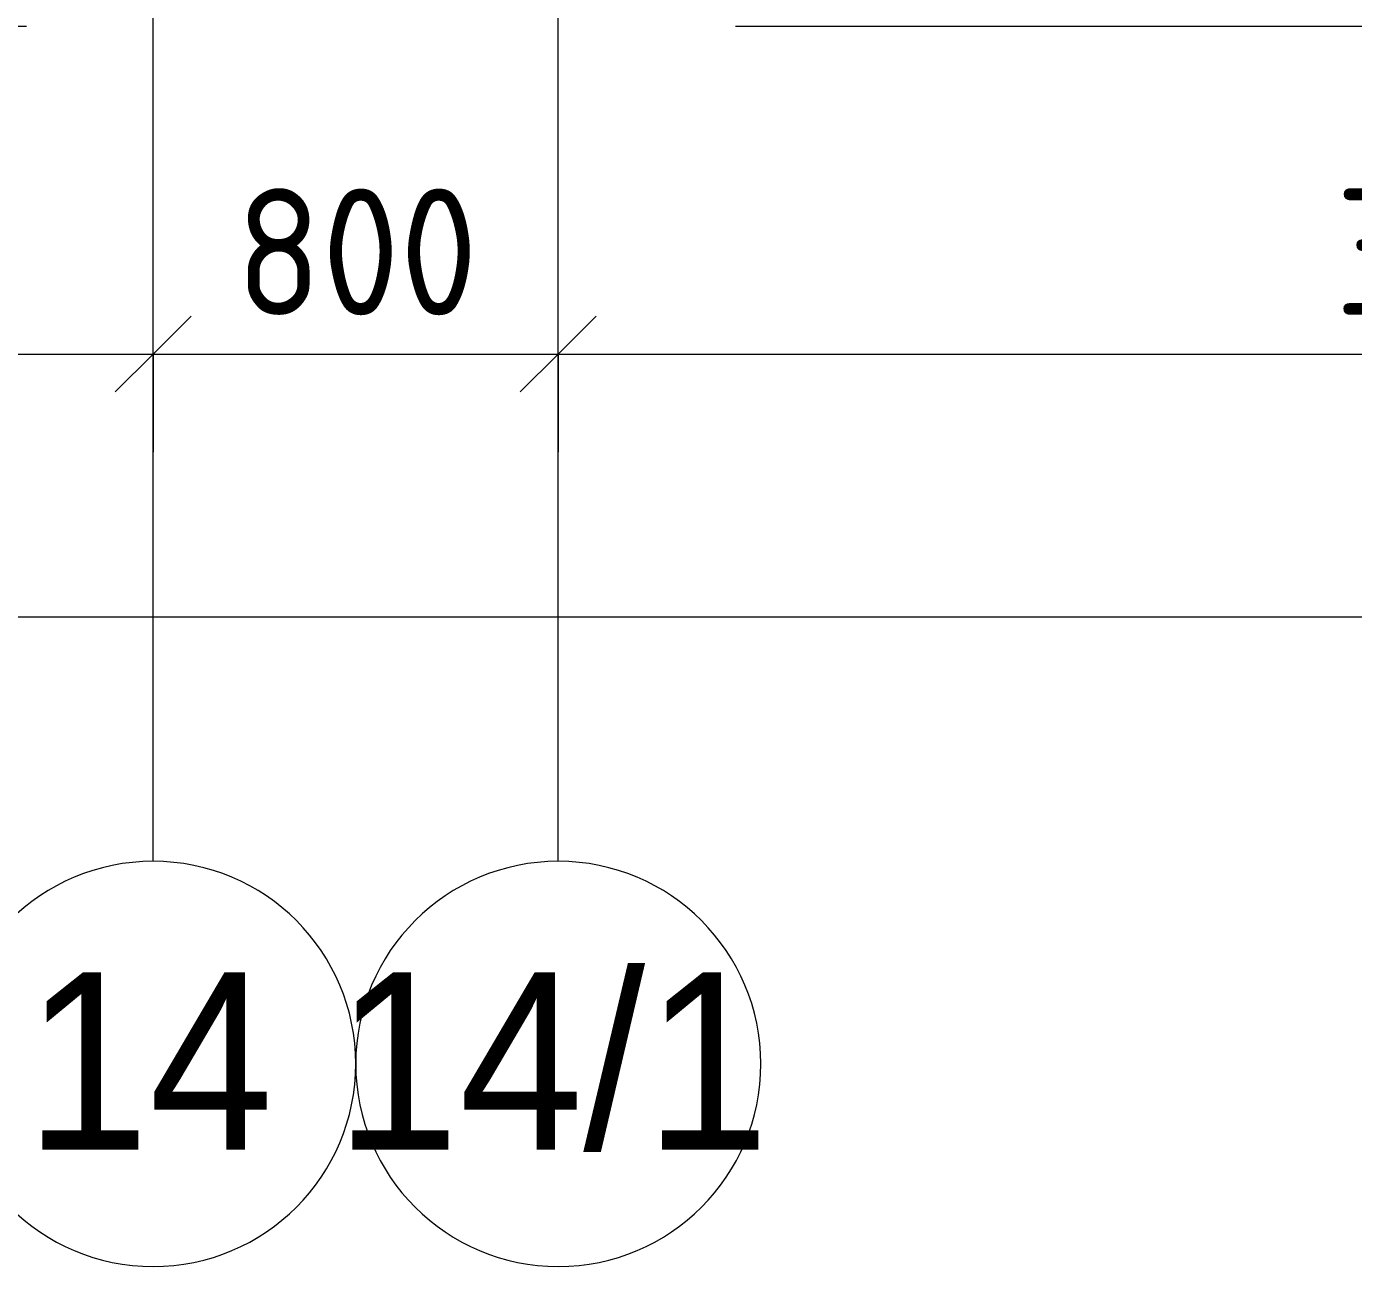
# Model space of a CAD drawing. Header units: millimetres. Extents: x 315 to 209858, y -8553 to 29000.
# Drawn here: x 17543 to 20163, y -2706 to -258 of the extents above; entities that cross this region are included whole.
import ezdxf

# ---------------------------------------------------------------- set-up
doc = ezdxf.new("R2010")
doc.units = ezdxf.units.MM
for name, color, linetype, lineweight in [('A-ANNO-DIMS', 7, 'Continuous', 9), ('A-ANNO-DIMS-100', 7, 'Continuous', 9), ('A-WALL', 7, 'Continuous', 9), ('Оси', 7, 'Continuous', 9), ('Оси-1', 7, 'Continuous', 20)]:
    doc.layers.add(name, color=color, linetype=linetype, lineweight=lineweight)
doc.styles.add('Arial', font='arial.ttf', dxfattribs={"width": 0.9, "height": 350})
doc.styles.add('ISOCPEUR_2', font='isocpeur.ttf', dxfattribs={"width": 0.9, "height": 250})
doc.dimstyles.new('ISO-2_5_0_9К_БОЛЬШОЙ', dxfattribs={"dimscale": 304.8, "dimtxt": 248.995294, "dimasz": 0.492126, "dimexe": 0.393701, "dimexo": 0.984252, "dimgap": 0, "dimtad": 1, "dimdec": 0, "dimrnd": 10, "dimzin": 0, "dimdsep": 46, "dimtxsty": 'ISOCPEUR_2', "dimblk1": 'OBLIQUE', "dimblk2": 'OBLIQUE', "dimsah": 1, "dimcen": 0.09, "dimdle": 0.393701, "dimazin": 0, "dimtfac": 1, "dimtdec": 4, "dimtix": 1, "dimtmove": 0, "dimatfit": 3, "dimfxl": 1, "dimtvp": 1, "dimtolj": 1, "dimtzin": 0, "dimarcsym": 2})
doc.dimstyles.new('ISO-2_5_0_9К_БОЛЬШОЙ_округление', dxfattribs={"dimscale": 304.8, "dimtxt": 248.995294, "dimasz": 0.492126, "dimexe": 0.393701, "dimexo": 0, "dimgap": 0, "dimtad": 1, "dimdec": 0, "dimrnd": 10, "dimzin": 0, "dimdsep": 46, "dimtxsty": 'ISOCPEUR_2', "dimblk1": 'OBLIQUE', "dimblk2": 'OBLIQUE', "dimsah": 1, "dimcen": 0.09, "dimdle": 0.393701, "dimazin": 0, "dimtfac": 1, "dimtdec": 4, "dimtix": 1, "dimtmove": 0, "dimatfit": 3, "dimfxl": 1, "dimtvp": 1, "dimtolj": 1, "dimtzin": 0, "dimarcsym": 2})

# ---------------------------------------------------------------- blocks, each defined once
blk = doc.blocks.new('Ось сетки - D8-29747960-План устройствa полов 2 этажа в осях 12-23')
at = {"layer": 'Оси-1'}
for start, end in [(360, 180), (180, 360)]:
    blk.add_arc((0, 0), 4, start, end, dxfattribs=at)
blk = doc.blocks.new('DIMBLOCK17-План устройствa полов 2 этажа в осях 12-23')
at = {"layer": 'A-ANNO-DIMS-100'}
for p, q in [((13292.8, -1098.6), (13292.8, -784.6)), ((17792.8, -1098.6), (17792.8, -784.6)), ((13292.8, -904.6), (17792.8, -904.6)), ((13292.8, -904.6), (13292.8, -1098.6)), ((17792.8, -904.6), (17792.8, -1098.6))]:
    blk.add_line(p, q, dxfattribs=at)
at = {"layer": 'A-ANNO-DIMS-100', "lineweight": 20}
for p, q in [((13292.8, -904.6), (13367.8, -829.6)), ((17792.8, -904.6), (17867.8, -829.6)), ((13292.8, -904.6), (13217.8, -979.6)), ((17792.8, -904.6), (17717.8, -979.6))]:
    blk.add_line(p, q, dxfattribs=at)
at = {"layer": 'A-ANNO-DIMS-100', "color": 0, "insert": (15214.8, -578), "char_height": 250, "width": 787.208, "attachment_point": 1, "line_spacing_factor": 1.149209, "style": 'ISOCPEUR_2'}
blk.add_mtext('4500', dxfattribs=at)
blk = doc.blocks.new('_Oblique')
at = {"color": 0, "linetype": 'ByBlock', "lineweight": -2}
blk.add_line((-0.5, -0.5), (0.5, 0.5), dxfattribs=at)
blk = doc.blocks.new('DIMBLOCK18-План устройствa полов 2 этажа в осях 12-23')
at = {"layer": 'A-ANNO-DIMS-100'}
for p, q in [((17792.8, -1098.6), (17792.8, -784.6)), ((18592.8, -1098.6), (18592.8, -784.6)), ((17792.8, -904.6), (18592.8, -904.6)), ((17792.8, -904.6), (17792.8, -1098.6)), ((18592.8, -904.6), (18592.8, -1098.6))]:
    blk.add_line(p, q, dxfattribs=at)
at = {"layer": 'A-ANNO-DIMS-100', "lineweight": 20}
for p, q in [((17792.8, -904.6), (17867.8, -829.6)), ((18592.8, -904.6), (18667.8, -829.6)), ((17792.8, -904.6), (17717.8, -979.6)), ((18592.8, -904.6), (18517.8, -979.6))]:
    blk.add_line(p, q, dxfattribs=at)
at = {"layer": 'A-ANNO-DIMS-100', "color": 0, "insert": (17955.8, -578), "char_height": 250, "width": 568.858, "attachment_point": 1, "line_spacing_factor": 1.149209, "style": 'ISOCPEUR_2'}
blk.add_mtext('800', dxfattribs=at)
blk = doc.blocks.new('DIMBLOCK19-План устройствa полов 2 этажа в осях 12-23')
at = {"layer": 'A-ANNO-DIMS-100'}
for p, q in [((18592.8, -1098.6), (18592.8, -784.6)), ((22292.8, -1098.6), (22292.8, -784.6)), ((18592.8, -904.6), (22292.8, -904.6)), ((18592.8, -904.6), (18592.8, -1098.6)), ((22292.8, -904.6), (22292.8, -1098.6))]:
    blk.add_line(p, q, dxfattribs=at)
at = {"layer": 'A-ANNO-DIMS-100', "lineweight": 20}
for p, q in [((18592.8, -904.6), (18667.8, -829.6)), ((22292.8, -904.6), (22367.8, -829.6)), ((18592.8, -904.6), (18517.8, -979.6)), ((22292.8, -904.6), (22217.8, -979.6))]:
    blk.add_line(p, q, dxfattribs=at)
at = {"layer": 'A-ANNO-DIMS-100', "color": 0, "insert": (20126.8, -578), "char_height": 250, "width": 758.478, "attachment_point": 1, "line_spacing_factor": 1.149209, "style": 'ISOCPEUR_2'}
blk.add_mtext('3700', dxfattribs=at)
blk = doc.blocks.new('DIMBLOCK57-План устройствa полов 2 этажа в осях 12-23')
at = {"layer": 'A-ANNO-DIMS-100'}
for p, q in [((8442.8, -1317.2), (8442.8, -1543.3)), ((8442.8, -1423.3), (8442.8, -1317.2)), ((54992.8, -1317.2), (54992.8, -1543.3)), ((54992.8, -1423.3), (54992.8, -1317.2)), ((8322.8, -1423.3), (55112.8, -1423.3))]:
    blk.add_line(p, q, dxfattribs=at)
at = {"layer": 'A-ANNO-DIMS-100', "lineweight": 20}
for p, q in [((8442.8, -1423.3), (8517.8, -1348.3)), ((54992.8, -1423.3), (55067.8, -1348.3)), ((8442.8, -1423.3), (8367.8, -1498.3)), ((54992.8, -1423.3), (54917.8, -1498.3))]:
    blk.add_line(p, q, dxfattribs=at)
at = {"layer": 'A-ANNO-DIMS-100', "color": 0, "insert": (31310.8, -1096.7), "char_height": 250, "width": 976.828, "attachment_point": 1, "line_spacing_factor": 1.149209, "style": 'ISOCPEUR_2'}
blk.add_mtext('46550', dxfattribs=at)

msp = doc.modelspace()

# ---------------------------------------------------------------- linework, layer by layer
at = {"layer": 'A-WALL'}
for p, q in [((17542.8, -258), (15442.8, -258)), ((22042.8, -258), (18942.8, -258))]:
    msp.add_line(p, q, dxfattribs=at)
at = {"layer": 'Оси'}
for p, q in [((17792.8, -1906.3), (17792.8, 593.7)), ((18592.8, -1906.3), (18592.8, 593.7))]:
    msp.add_line(p, q, dxfattribs=at)

# ---------------------------------------------------------------- block references
at = {"layer": 'Оси-1', "xscale": 99.99999999999993, "yscale": 99.99999999999993, "zscale": 99.99999999999993}
for p in [(17792.8, -2306.3), (18592.8, -2306.3)]:
    msp.add_blockref('Ось сетки - D8-29747960-План устройствa полов 2 этажа в осях 12-23', p, dxfattribs=at)

# ---------------------------------------------------------------- texts
at = {"layer": 'Оси', "char_height": 350, "attachment_point": 1, "style": 'Arial'}
for s, insert, width in [('14/1', (18152.6, -2125.6), 1060.633), ('14', (17540.2, -2125.6), 606.076)]:
    msp.add_mtext(s, dxfattribs=dict(at, insert=insert, width=width))

# ---------------------------------------------------------------- dimensions: what is measured, and where the dimension line sits
at = {"layer": 'A-ANNO-DIMS'}
for base, p1, p2, dimstyle, override, picture, middle in [((17792.8, -904.6), (13292.8, -798.6), (17792.8, -798.6), 'ISO-2_5_0_9К_БОЛЬШОЙ', {"dimpost": '<>', "dimfxl": 4500}, 'DIMBLOCK17-План устройствa полов 2 этажа в осях 12-23', (15542.8, -779.6)), ((18592.8, -904.6), (17792.8, -798.6), (18592.8, -798.6), 'ISO-2_5_0_9К_БОЛЬШОЙ', {"dimpost": '<>', "dimfxl": 800}, 'DIMBLOCK18-План устройствa полов 2 этажа в осях 12-23', (18192.8, -779.6)), ((22292.8, -904.6), (18592.8, -798.6), (22292.8, -798.6), 'ISO-2_5_0_9К_БОЛЬШОЙ', {"dimpost": '<>', "dimfxl": 3700}, 'DIMBLOCK19-План устройствa полов 2 этажа в осях 12-23', (20442.8, -779.6)), ((54992.8, -1423.3), (8442.8, -1317.2), (54992.8, -1317.2), 'ISO-2_5_0_9К_БОЛЬШОЙ_округление', {"dimpost": '<>', "dimfxl": 46550}, 'DIMBLOCK57-План устройствa полов 2 этажа в осях 12-23', (31717.8, -1298.3))]:
    dim = msp.add_linear_dim(base=base, p1=p1, p2=p2, dimstyle=dimstyle, override=override, dxfattribs=at)
    dim.commit()
    dim.dimension.update_dxf_attribs({"geometry": picture, "text_midpoint": middle})

doc.saveas('drawing.dxf')
